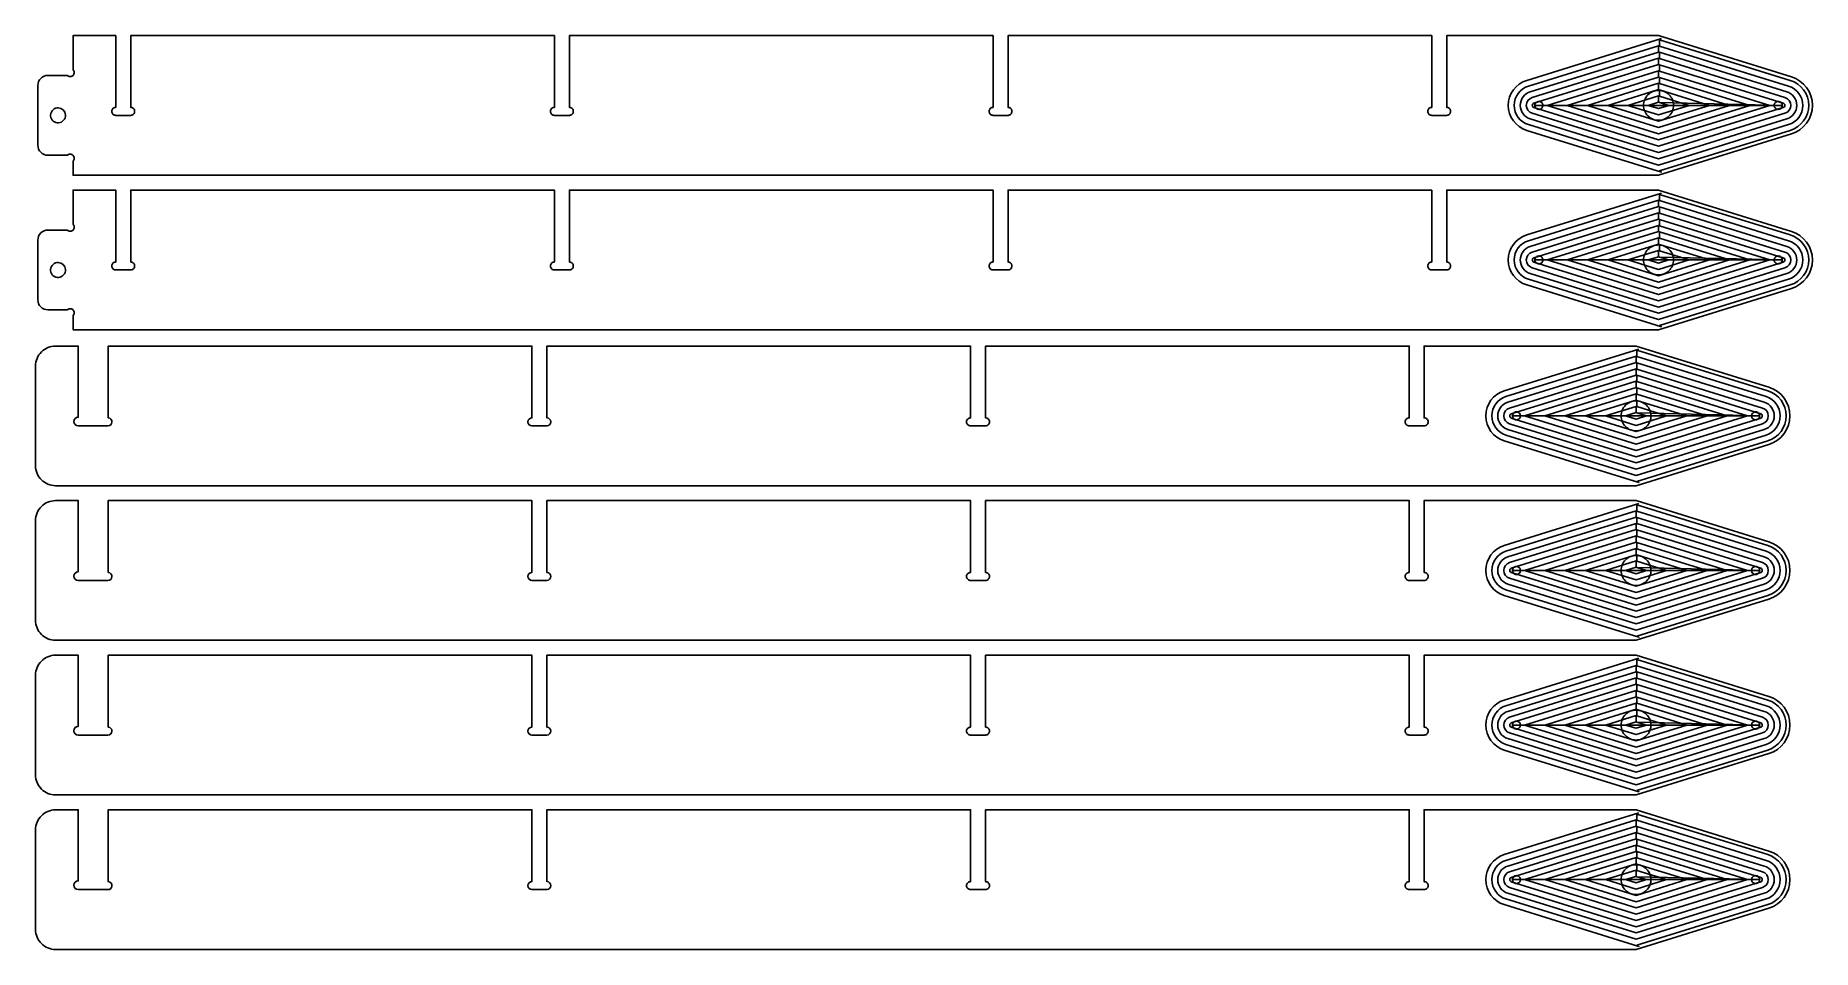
# Model space of a CAD drawing. Extents: x 3.4 to 92.5, y 1.1 to 46.9.
import ezdxf

# ---------------------------------------------------------------- set-up
doc = ezdxf.new("R2010")
doc.units = 0
for name, color, linetype in [('CUT_HALFWAY_THROUGH', 1, 'CONTINUOUS'), ('MARKS_IN_POCKET', 3, 'CONTINUOUS'), ('THROUGH_CUT', 18, 'CONTINUOUS')]:
    doc.layers.add(name, color=color, linetype=linetype)

msp = doc.modelspace()

# ---------------------------------------------------------------- linework, layer by layer
at = {"layer": 'CUT_HALFWAY_THROUGH'}
for points in [[(84.923, 46.723), (78.17, 44.629, 0.736823), (78.17, 42.121), (84.923, 40.027), (84.827, 40.086), (91.389, 42.121, 0.736823), (91.389, 44.629), (84.827, 46.664), (84.827, 46.35), (91.3, 44.342, -0.736823), (91.3, 42.408), (84.78, 40.385), (78.259, 42.408, -0.736823), (78.259, 44.342), (84.78, 46.365), (84.78, 46.05), (78.348, 44.055, 0.736823), (78.348, 42.694), (84.78, 40.7), (91.211, 42.694, 0.736823), (91.211, 44.055), (84.827, 46.036), (84.827, 45.722), (91.122, 43.769, -0.736823), (91.122, 42.981), (84.78, 41.014), (78.437, 42.981, -0.736823), (78.437, 43.769), (84.78, 45.736), (84.78, 45.422), (78.526, 43.482, 0.736823), (78.526, 43.268), (84.78, 41.328), (91.034, 43.268, 0.736823), (91.034, 43.482), (84.827, 45.407), (84.827, 45.093), (90.367, 43.375), (84.78, 41.642), (79.192, 43.375), (84.78, 45.108), (84.78, 44.794), (80.205, 43.375), (84.78, 41.956), (89.355, 43.375), (84.827, 44.779), (84.827, 44.465), (88.342, 43.375), (84.78, 42.27), (81.217, 43.375), (84.78, 44.48), (84.78, 44.166), (82.23, 43.375), (84.78, 42.584), (87.329, 43.375), (84.827, 44.151), (84.827, 43.837), (86.317, 43.375), (84.78, 42.898), (83.242, 43.375), (84.78, 43.852), (84.78, 43.538), (84.255, 43.375), (84.78, 43.212), (85.304, 43.375), (84.827, 43.523), (91, 43.375), (78.559, 43.375)], [(84.923, 38.973), (78.17, 36.879, 0.736823), (78.17, 34.371), (84.923, 32.277), (84.827, 32.336), (91.389, 34.371, 0.736823), (91.389, 36.879), (84.827, 38.914), (84.827, 38.6), (91.3, 36.592, -0.736823), (91.3, 34.658), (84.78, 32.635), (78.259, 34.658, -0.736823), (78.259, 36.592), (84.78, 38.615), (84.78, 38.3), (78.348, 36.305, 0.736823), (78.348, 34.944), (84.78, 32.95), (91.211, 34.944, 0.736823), (91.211, 36.305), (84.827, 38.286), (84.827, 37.972), (91.122, 36.019, -0.736823), (91.122, 35.231), (84.78, 33.264), (78.437, 35.231, -0.736823), (78.437, 36.019), (84.78, 37.986), (84.78, 37.672), (78.526, 35.732, 0.736823), (78.526, 35.518), (84.78, 33.578), (91.034, 35.518, 0.736823), (91.034, 35.732), (84.827, 37.657), (84.827, 37.343), (90.367, 35.625), (84.78, 33.892), (79.192, 35.625), (84.78, 37.358), (84.78, 37.044), (80.205, 35.625), (84.78, 34.206), (89.355, 35.625), (84.827, 37.029), (84.827, 36.715), (88.342, 35.625), (84.78, 34.52), (81.217, 35.625), (84.78, 36.73), (84.78, 36.416), (82.23, 35.625), (84.78, 34.834), (87.329, 35.625), (84.827, 36.401), (84.827, 36.087), (86.317, 35.625), (84.78, 35.148), (83.242, 35.625), (84.78, 36.102), (84.78, 35.788), (84.255, 35.625), (84.78, 35.462), (85.304, 35.625), (84.827, 35.773), (91, 35.625), (78.559, 35.625)], [(83.794, 31.158), (77.041, 29.063, 0.736823), (77.041, 26.556), (83.794, 24.461), (83.699, 24.521), (90.26, 26.556, 0.736823), (90.26, 29.063), (83.699, 31.098), (83.699, 30.784), (90.172, 28.776, -0.736823), (90.172, 26.842), (83.651, 24.82), (77.13, 26.842, -0.736823), (77.13, 28.776), (83.651, 30.799), (83.651, 30.485), (77.219, 28.49, 0.736823), (77.219, 27.129), (83.651, 25.134), (90.083, 27.129, 0.736823), (90.083, 28.49), (83.699, 30.47), (83.699, 30.156), (89.994, 28.203, -0.736823), (89.994, 27.415), (83.651, 25.448), (77.308, 27.415, -0.736823), (77.308, 28.203), (83.651, 30.171), (83.651, 29.857), (77.397, 27.917, 0.736823), (77.397, 27.702), (83.651, 25.762), (89.905, 27.702, 0.736823), (89.905, 27.917), (83.699, 29.842), (83.699, 29.528), (89.239, 27.809), (83.651, 26.076), (78.063, 27.809), (83.651, 29.543), (83.651, 29.228), (79.076, 27.809), (83.651, 26.39), (88.226, 27.809), (83.699, 29.214), (83.699, 28.9), (87.213, 27.809), (83.651, 26.704), (80.089, 27.809), (83.651, 28.914), (83.651, 28.6), (81.101, 27.809), (83.651, 27.019), (86.201, 27.809), (83.699, 28.585), (83.699, 28.271), (85.188, 27.809), (83.651, 27.333), (82.114, 27.809), (83.651, 28.286), (83.651, 27.972), (83.126, 27.809), (83.651, 27.647), (84.175, 27.809), (83.699, 27.957), (89.872, 27.809), (77.43, 27.809)], [(83.794, 23.408), (77.041, 21.313, 0.736823), (77.041, 18.806), (83.794, 16.711), (83.699, 16.771), (90.26, 18.806, 0.736823), (90.26, 21.313), (83.699, 23.348), (83.699, 23.034), (90.172, 21.026, -0.736823), (90.172, 19.092), (83.651, 17.07), (77.13, 19.092, -0.736823), (77.13, 21.026), (83.651, 23.049), (83.651, 22.735), (77.219, 20.74, 0.736823), (77.219, 19.379), (83.651, 17.384), (90.083, 19.379, 0.736823), (90.083, 20.74), (83.699, 22.72), (83.699, 22.406), (89.994, 20.453, -0.736823), (89.994, 19.665), (83.651, 17.698), (77.308, 19.665, -0.736823), (77.308, 20.453), (83.651, 22.421), (83.651, 22.107), (77.397, 20.167, 0.736823), (77.397, 19.952), (83.651, 18.012), (89.905, 19.952, 0.736823), (89.905, 20.167), (83.699, 22.092), (83.699, 21.778), (89.239, 20.059), (83.651, 18.326), (78.063, 20.059), (83.651, 21.793), (83.651, 21.478), (79.076, 20.059), (83.651, 18.64), (88.226, 20.059), (83.699, 21.464), (83.699, 21.15), (87.213, 20.059), (83.651, 18.954), (80.089, 20.059), (83.651, 21.164), (83.651, 20.85), (81.101, 20.059), (83.651, 19.269), (86.201, 20.059), (83.699, 20.835), (83.699, 20.521), (85.188, 20.059), (83.651, 19.583), (82.114, 20.059), (83.651, 20.536), (83.651, 20.222), (83.126, 20.059), (83.651, 19.897), (84.175, 20.059), (83.699, 20.207), (89.872, 20.059), (77.43, 20.059)], [(83.794, 15.658), (77.041, 13.563, 0.736823), (77.041, 11.056), (83.794, 8.961), (83.699, 9.021), (90.26, 11.056, 0.736823), (90.26, 13.563), (83.699, 15.598), (83.699, 15.284), (90.172, 13.276, -0.736823), (90.172, 11.342), (83.651, 9.32), (77.13, 11.342, -0.736823), (77.13, 13.276), (83.651, 15.299), (83.651, 14.985), (77.219, 12.99, 0.736823), (77.219, 11.629), (83.651, 9.634), (90.083, 11.629, 0.736823), (90.083, 12.99), (83.699, 14.97), (83.699, 14.656), (89.994, 12.703, -0.736823), (89.994, 11.915), (83.651, 9.948), (77.308, 11.915, -0.736823), (77.308, 12.703), (83.651, 14.671), (83.651, 14.357), (77.397, 12.417, 0.736823), (77.397, 12.202), (83.651, 10.262), (89.905, 12.202, 0.736823), (89.905, 12.417), (83.699, 14.342), (83.699, 14.028), (89.239, 12.309), (83.651, 10.576), (78.063, 12.309), (83.651, 14.043), (83.651, 13.728), (79.076, 12.309), (83.651, 10.89), (88.226, 12.309), (83.699, 13.714), (83.699, 13.4), (87.213, 12.309), (83.651, 11.204), (80.089, 12.309), (83.651, 13.414), (83.651, 13.1), (81.101, 12.309), (83.651, 11.519), (86.201, 12.309), (83.699, 13.085), (83.699, 12.771), (85.188, 12.309), (83.651, 11.833), (82.114, 12.309), (83.651, 12.786), (83.651, 12.472), (83.126, 12.309), (83.651, 12.147), (84.175, 12.309), (83.699, 12.457), (89.872, 12.309), (77.43, 12.309)], [(83.794, 7.908), (77.041, 5.813, 0.736823), (77.041, 3.306), (83.794, 1.211), (83.699, 1.271), (90.26, 3.306, 0.736823), (90.26, 5.813), (83.699, 7.848), (83.699, 7.534), (90.172, 5.526, -0.736823), (90.172, 3.592), (83.651, 1.57), (77.13, 3.592, -0.736823), (77.13, 5.526), (83.651, 7.549), (83.651, 7.235), (77.219, 5.24, 0.736823), (77.219, 3.879), (83.651, 1.884), (90.083, 3.879, 0.736823), (90.083, 5.24), (83.699, 7.22), (83.699, 6.906), (89.994, 4.953, -0.736823), (89.994, 4.165), (83.651, 2.198), (77.308, 4.165, -0.736823), (77.308, 4.953), (83.651, 6.921), (83.651, 6.607), (77.397, 4.667, 0.736823), (77.397, 4.452), (83.651, 2.512), (89.905, 4.452, 0.736823), (89.905, 4.667), (83.699, 6.592), (83.699, 6.278), (89.239, 4.559), (83.651, 2.826), (78.063, 4.559), (83.651, 6.293), (83.651, 5.978), (79.076, 4.559), (83.651, 3.14), (88.226, 4.559), (83.699, 5.964), (83.699, 5.65), (87.213, 4.559), (83.651, 3.454), (80.089, 4.559), (83.651, 5.664), (83.651, 5.35), (81.101, 4.559), (83.651, 3.769), (86.201, 4.559), (83.699, 5.335), (83.699, 5.021), (85.188, 4.559), (83.651, 4.083), (82.114, 4.559), (83.651, 5.036), (83.651, 4.722), (83.126, 4.559), (83.651, 4.397), (84.175, 4.559), (83.699, 4.707), (89.872, 4.559), (77.43, 4.559)]]:
    msp.add_lwpolyline(points, format="xyb", dxfattribs=at)
at = {"layer": 'MARKS_IN_POCKET'}
for points in [[(84.78, 44.125, 0.414214), (84.03, 43.375, 0.414214), (84.78, 42.625, 0.414214), (85.53, 43.375, 0.414214)], [(84.78, 36.375, 0.414214), (84.03, 35.625, 0.414214), (84.78, 34.875, 0.414214), (85.53, 35.625, 0.414214)], [(83.651, 28.559, 0.414214), (82.901, 27.809, 0.414214), (83.651, 27.059, 0.414214), (84.401, 27.809, 0.414214)], [(83.651, 20.809, 0.414214), (82.901, 20.059, 0.414214), (83.651, 19.309, 0.414214), (84.401, 20.059, 0.414214)], [(83.651, 13.059, 0.414214), (82.901, 12.309, 0.414214), (83.651, 11.559, 0.414214), (84.401, 12.309, 0.414214)], [(83.651, 5.309, 0.414214), (82.901, 4.559, 0.414214), (83.651, 3.809, 0.414214), (84.401, 4.559, 0.414214)]]:
    msp.add_lwpolyline(points, format="xyb", close=True, dxfattribs=at)
at = {"layer": 'THROUGH_CUT'}
for points in [[(73.405, 46.875), (52.155, 46.875), (52.155, 43.275), (52.188, 43.272), (52.22, 43.264), (52.25, 43.251), (52.277, 43.233), (52.302, 43.21), (52.322, 43.184), (52.338, 43.155), (52.349, 43.124), (52.354, 43.092), (52.354, 43.058), (52.349, 43.026), (52.338, 42.995), (52.322, 42.966), (52.302, 42.94), (52.277, 42.917), (52.25, 42.899), (52.22, 42.886), (52.188, 42.878), (52.155, 42.875), (51.405, 42.875), (51.372, 42.878), (51.34, 42.886), (51.309, 42.899), (51.282, 42.917), (51.257, 42.94), (51.237, 42.966), (51.221, 42.995), (51.211, 43.026), (51.205, 43.058), (51.205, 43.092), (51.211, 43.124), (51.221, 43.155), (51.237, 43.184), (51.257, 43.21), (51.282, 43.233), (51.309, 43.251), (51.34, 43.264), (51.372, 43.272), (51.405, 43.275), (51.405, 46.875), (30.155, 46.875), (30.155, 43.275), (30.188, 43.272), (30.22, 43.264), (30.25, 43.251), (30.277, 43.233), (30.302, 43.21), (30.322, 43.184), (30.338, 43.155), (30.349, 43.124), (30.354, 43.092), (30.354, 43.058), (30.349, 43.026), (30.338, 42.995), (30.322, 42.966), (30.302, 42.94), (30.277, 42.917), (30.25, 42.899), (30.22, 42.886), (30.188, 42.878), (30.155, 42.875), (29.405, 42.875), (29.372, 42.878), (29.34, 42.886), (29.309, 42.899), (29.282, 42.917), (29.257, 42.94), (29.237, 42.966), (29.221, 42.995), (29.211, 43.026), (29.205, 43.058), (29.205, 43.092), (29.211, 43.124), (29.221, 43.155), (29.237, 43.184), (29.257, 43.21), (29.282, 43.233), (29.309, 43.251), (29.34, 43.264), (29.372, 43.272), (29.405, 43.275), (29.405, 46.875), (8.155, 46.875), (8.155, 43.275), (8.188, 43.272), (8.22, 43.264), (8.25, 43.251), (8.277, 43.233), (8.302, 43.21), (8.322, 43.184), (8.338, 43.155), (8.349, 43.124), (8.354, 43.092), (8.354, 43.058), (8.349, 43.026), (8.338, 42.995), (8.322, 42.966), (8.302, 42.94), (8.277, 42.917), (8.25, 42.899), (8.22, 42.886), (8.188, 42.878), (8.155, 42.875), (7.405, 42.875), (7.372, 42.878), (7.34, 42.886), (7.309, 42.899), (7.282, 42.917), (7.257, 42.94), (7.237, 42.966), (7.221, 42.995), (7.211, 43.026), (7.205, 43.058), (7.205, 43.092), (7.211, 43.124), (7.221, 43.155), (7.237, 43.184), (7.257, 43.21), (7.282, 43.233), (7.309, 43.251), (7.34, 43.264), (7.372, 43.272), (7.405, 43.275), (7.405, 46.875), (5.262, 46.875), (5.262, 45.158), (5.284, 45.131), (5.301, 45.101), (5.313, 45.068), (5.319, 45.034), (5.319, 44.999), (5.313, 44.965), (5.301, 44.932), (5.284, 44.902), (5.262, 44.875), (5.235, 44.853), (5.205, 44.835), (5.172, 44.823), (5.138, 44.817), (5.103, 44.817), (5.068, 44.823), (5.036, 44.835), (5.005, 44.853), (4.979, 44.875), (4, 44.875, 0.414214), (3.5, 44.375), (3.5, 41.375, 0.414214), (4, 40.875), (4.979, 40.875), (5.004, 40.896), (5.032, 40.913), (5.063, 40.925), (5.095, 40.932), (5.128, 40.933), (5.161, 40.929), (5.193, 40.92), (5.222, 40.905), (5.249, 40.886), (5.273, 40.863), (5.292, 40.836), (5.306, 40.806), (5.316, 40.775), (5.32, 40.742), (5.319, 40.709), (5.312, 40.677), (5.3, 40.646), (5.283, 40.617), (5.262, 40.592), (5.262, 39.875), (84.78, 39.875), (91.445, 41.942, 0.736823), (91.445, 44.808), (84.78, 46.875), (74.155, 46.875), (74.155, 43.275), (74.188, 43.272), (74.22, 43.264), (74.25, 43.251), (74.277, 43.233), (74.302, 43.21), (74.322, 43.184), (74.338, 43.155), (74.349, 43.124), (74.354, 43.092), (74.354, 43.058), (74.349, 43.026), (74.338, 42.995), (74.322, 42.966), (74.302, 42.94), (74.277, 42.917), (74.25, 42.899), (74.22, 42.886), (74.188, 42.878), (74.155, 42.875), (73.405, 42.875), (73.372, 42.878), (73.34, 42.886), (73.309, 42.899), (73.282, 42.917), (73.257, 42.94), (73.237, 42.966), (73.221, 42.995), (73.211, 43.026), (73.205, 43.058), (73.205, 43.092), (73.211, 43.124), (73.221, 43.155), (73.237, 43.184), (73.257, 43.21), (73.282, 43.233), (73.309, 43.251), (73.34, 43.264), (73.372, 43.272), (73.405, 43.275)], [(4.453, 43.245, 0.961481), (4.541, 42.501, 0.96148), (4.511, 43.25, 0.019638), (4.482, 43.249, 0.019638)], [(78.78, 43.575, 0.414214), (78.58, 43.375, 0.414214), (78.78, 43.175, 0.414214), (78.98, 43.375, 0.414214)], [(90.78, 43.575, 0.414214), (90.58, 43.375, 0.414214), (90.78, 43.175, 0.414214), (90.98, 43.375, 0.414214)], [(73.405, 39.125), (52.155, 39.125), (52.155, 35.525), (52.188, 35.522), (52.22, 35.514), (52.25, 35.501), (52.277, 35.483), (52.302, 35.46), (52.322, 35.434), (52.338, 35.405), (52.349, 35.374), (52.354, 35.342), (52.354, 35.308), (52.349, 35.276), (52.338, 35.245), (52.322, 35.216), (52.302, 35.19), (52.277, 35.167), (52.25, 35.149), (52.22, 35.136), (52.188, 35.128), (52.155, 35.125), (51.405, 35.125), (51.372, 35.128), (51.34, 35.136), (51.309, 35.149), (51.282, 35.167), (51.257, 35.19), (51.237, 35.216), (51.221, 35.245), (51.211, 35.276), (51.205, 35.308), (51.205, 35.342), (51.211, 35.374), (51.221, 35.405), (51.237, 35.434), (51.257, 35.46), (51.282, 35.483), (51.309, 35.501), (51.34, 35.514), (51.372, 35.522), (51.405, 35.525), (51.405, 39.125), (30.155, 39.125), (30.155, 35.525), (30.188, 35.522), (30.22, 35.514), (30.25, 35.501), (30.277, 35.483), (30.302, 35.46), (30.322, 35.434), (30.338, 35.405), (30.349, 35.374), (30.354, 35.342), (30.354, 35.308), (30.349, 35.276), (30.338, 35.245), (30.322, 35.216), (30.302, 35.19), (30.277, 35.167), (30.25, 35.149), (30.22, 35.136), (30.188, 35.128), (30.155, 35.125), (29.405, 35.125), (29.372, 35.128), (29.34, 35.136), (29.309, 35.149), (29.282, 35.167), (29.257, 35.19), (29.237, 35.216), (29.221, 35.245), (29.211, 35.276), (29.205, 35.308), (29.205, 35.342), (29.211, 35.374), (29.221, 35.405), (29.237, 35.434), (29.257, 35.46), (29.282, 35.483), (29.309, 35.501), (29.34, 35.514), (29.372, 35.522), (29.405, 35.525), (29.405, 39.125), (8.155, 39.125), (8.155, 35.525), (8.188, 35.522), (8.22, 35.514), (8.25, 35.501), (8.277, 35.483), (8.302, 35.46), (8.322, 35.434), (8.338, 35.405), (8.349, 35.374), (8.354, 35.342), (8.354, 35.308), (8.349, 35.276), (8.338, 35.245), (8.322, 35.216), (8.302, 35.19), (8.277, 35.167), (8.25, 35.149), (8.22, 35.136), (8.188, 35.128), (8.155, 35.125), (7.405, 35.125), (7.372, 35.128), (7.34, 35.136), (7.309, 35.149), (7.282, 35.167), (7.257, 35.19), (7.237, 35.216), (7.221, 35.245), (7.211, 35.276), (7.205, 35.308), (7.205, 35.342), (7.211, 35.374), (7.221, 35.405), (7.237, 35.434), (7.257, 35.46), (7.282, 35.483), (7.309, 35.501), (7.34, 35.514), (7.372, 35.522), (7.405, 35.525), (7.405, 39.125), (5.262, 39.125), (5.262, 37.408), (5.284, 37.381), (5.301, 37.351), (5.313, 37.318), (5.319, 37.284), (5.319, 37.249), (5.313, 37.215), (5.301, 37.182), (5.284, 37.152), (5.262, 37.125), (5.235, 37.103), (5.205, 37.085), (5.172, 37.073), (5.138, 37.067), (5.103, 37.067), (5.068, 37.073), (5.036, 37.085), (5.005, 37.103), (4.979, 37.125), (4, 37.125, 0.414214), (3.5, 36.625), (3.5, 33.625, 0.414214), (4, 33.125), (4.979, 33.125), (5.004, 33.146), (5.032, 33.163), (5.063, 33.175), (5.095, 33.182), (5.128, 33.183), (5.161, 33.179), (5.193, 33.17), (5.222, 33.155), (5.249, 33.136), (5.273, 33.113), (5.292, 33.086), (5.306, 33.056), (5.316, 33.025), (5.32, 32.992), (5.319, 32.959), (5.312, 32.927), (5.3, 32.896), (5.283, 32.867), (5.262, 32.842), (5.262, 32.125), (84.78, 32.125), (91.445, 34.192, 0.736823), (91.445, 37.058), (84.78, 39.125), (74.155, 39.125), (74.155, 35.525), (74.188, 35.522), (74.22, 35.514), (74.25, 35.501), (74.277, 35.483), (74.302, 35.46), (74.322, 35.434), (74.338, 35.405), (74.349, 35.374), (74.354, 35.342), (74.354, 35.308), (74.349, 35.276), (74.338, 35.245), (74.322, 35.216), (74.302, 35.19), (74.277, 35.167), (74.25, 35.149), (74.22, 35.136), (74.188, 35.128), (74.155, 35.125), (73.405, 35.125), (73.372, 35.128), (73.34, 35.136), (73.309, 35.149), (73.282, 35.167), (73.257, 35.19), (73.237, 35.216), (73.221, 35.245), (73.211, 35.276), (73.205, 35.308), (73.205, 35.342), (73.211, 35.374), (73.221, 35.405), (73.237, 35.434), (73.257, 35.46), (73.282, 35.483), (73.309, 35.501), (73.34, 35.514), (73.372, 35.522), (73.405, 35.525)], [(78.78, 35.825, 0.414214), (78.58, 35.625, 0.414214), (78.78, 35.425, 0.414214), (78.98, 35.625, 0.414214)], [(90.78, 35.825, 0.414214), (90.58, 35.625, 0.414214), (90.78, 35.425, 0.414214), (90.98, 35.625, 0.414214)], [(4.453, 35.495, 0.961481), (4.541, 34.751, 0.96148), (4.511, 35.5, 0.019638), (4.482, 35.499, 0.019638)], [(4.383, 24.309), (83.651, 24.309), (90.316, 26.377, 0.736823), (90.316, 29.242), (83.651, 31.309), (73.026, 31.309), (73.026, 27.709, -0.414214), (73.226, 27.509, -0.414214), (73.026, 27.309), (72.276, 27.309, -0.414214), (72.076, 27.509, -0.414214), (72.276, 27.709), (72.276, 31.309), (51.026, 31.309), (51.026, 27.709, -0.414214), (51.226, 27.509, -0.414214), (51.026, 27.309), (50.276, 27.309, -0.414214), (50.076, 27.509, -0.414214), (50.276, 27.709), (50.276, 31.309), (29.026, 31.309), (29.026, 27.709, -1), (29.026, 27.309), (28.276, 27.309, -1), (28.276, 27.709), (28.276, 31.309), (7.026, 31.309), (7.026, 27.709, -1), (7.008, 27.309), (5.526, 27.309, -1), (5.526, 27.743), (5.526, 31.309), (4.383, 31.309, 0.414214), (3.383, 30.309), (3.383, 25.309, 0.414214)], [(77.651, 28.009, 0.414214), (77.451, 27.809, 0.414214), (77.651, 27.609, 0.414214), (77.851, 27.809, 0.414214)], [(89.651, 28.009, 0.414214), (89.451, 27.809, 0.414214), (89.651, 27.609, 0.414214), (89.851, 27.809, 0.414214)], [(4.383, 16.559), (83.651, 16.559), (90.316, 18.627, 0.736823), (90.316, 21.492), (83.651, 23.559), (73.026, 23.559), (73.026, 19.959, -0.414214), (73.226, 19.759, -0.414214), (73.026, 19.559), (72.276, 19.559, -0.414214), (72.076, 19.759, -0.414214), (72.276, 19.959), (72.276, 23.559), (51.026, 23.559), (51.026, 19.959, -0.414214), (51.226, 19.759, -0.414214), (51.026, 19.559), (50.276, 19.559, -0.414214), (50.076, 19.759, -0.414214), (50.276, 19.959), (50.276, 23.559), (29.026, 23.559), (29.026, 19.959, -1), (29.026, 19.559), (28.276, 19.559, -1), (28.276, 19.959), (28.276, 23.559), (7.026, 23.559), (7.026, 19.959, -1), (7.008, 19.559), (5.526, 19.559, -1), (5.526, 19.993), (5.526, 23.559), (4.383, 23.559, 0.414214), (3.383, 22.559), (3.383, 17.559, 0.414214)], [(77.651, 20.259, 0.414214), (77.451, 20.059, 0.414214), (77.651, 19.859, 0.414214), (77.851, 20.059, 0.414214)], [(89.651, 20.259, 0.414214), (89.451, 20.059, 0.414214), (89.651, 19.859, 0.414214), (89.851, 20.059, 0.414214)], [(4.383, 8.809), (83.651, 8.809), (90.316, 10.877, 0.736823), (90.316, 13.742), (83.651, 15.809), (73.026, 15.809), (73.026, 12.209, -0.414214), (73.226, 12.009, -0.414214), (73.026, 11.809), (72.276, 11.809, -0.414214), (72.076, 12.009, -0.414214), (72.276, 12.209), (72.276, 15.809), (51.026, 15.809), (51.026, 12.209, -0.414214), (51.226, 12.009, -0.414214), (51.026, 11.809), (50.276, 11.809, -0.414214), (50.076, 12.009, -0.414214), (50.276, 12.209), (50.276, 15.809), (29.026, 15.809), (29.026, 12.209, -1), (29.026, 11.809), (28.276, 11.809, -1), (28.276, 12.209), (28.276, 15.809), (7.026, 15.809), (7.026, 12.209, -1), (7.008, 11.809), (5.526, 11.809, -1), (5.526, 12.243), (5.526, 15.809), (4.383, 15.809, 0.414214), (3.383, 14.809), (3.383, 9.809, 0.414214)], [(77.651, 12.509, 0.414214), (77.451, 12.309, 0.414214), (77.651, 12.109, 0.414214), (77.851, 12.309, 0.414214)], [(89.651, 12.509, 0.414214), (89.451, 12.309, 0.414214), (89.651, 12.109, 0.414214), (89.851, 12.309, 0.414214)], [(4.383, 1.059), (83.651, 1.059), (90.316, 3.127, 0.736823), (90.316, 5.992), (83.651, 8.059), (73.026, 8.059), (73.026, 4.459, -0.414214), (73.226, 4.259, -0.414214), (73.026, 4.059), (72.276, 4.059, -0.414214), (72.076, 4.259, -0.414214), (72.276, 4.459), (72.276, 8.059), (51.026, 8.059), (51.026, 4.459, -0.414214), (51.226, 4.259, -0.414214), (51.026, 4.059), (50.276, 4.059, -0.414214), (50.076, 4.259, -0.414214), (50.276, 4.459), (50.276, 8.059), (29.026, 8.059), (29.026, 4.459, -1), (29.026, 4.059), (28.276, 4.059, -1), (28.276, 4.459), (28.276, 8.059), (7.026, 8.059), (7.026, 4.459, -1), (7.008, 4.059), (5.526, 4.059, -1), (5.526, 4.493), (5.526, 8.059), (4.383, 8.059, 0.414214), (3.383, 7.059), (3.383, 2.059, 0.414214)], [(77.651, 4.759, 0.414214), (77.451, 4.559, 0.414214), (77.651, 4.359, 0.414214), (77.851, 4.559, 0.414214)], [(89.651, 4.759, 0.414214), (89.451, 4.559, 0.414214), (89.651, 4.359, 0.414214), (89.851, 4.559, 0.414214)]]:
    msp.add_lwpolyline(points, format="xyb", close=True, dxfattribs=at)

doc.saveas('drawing.dxf')
